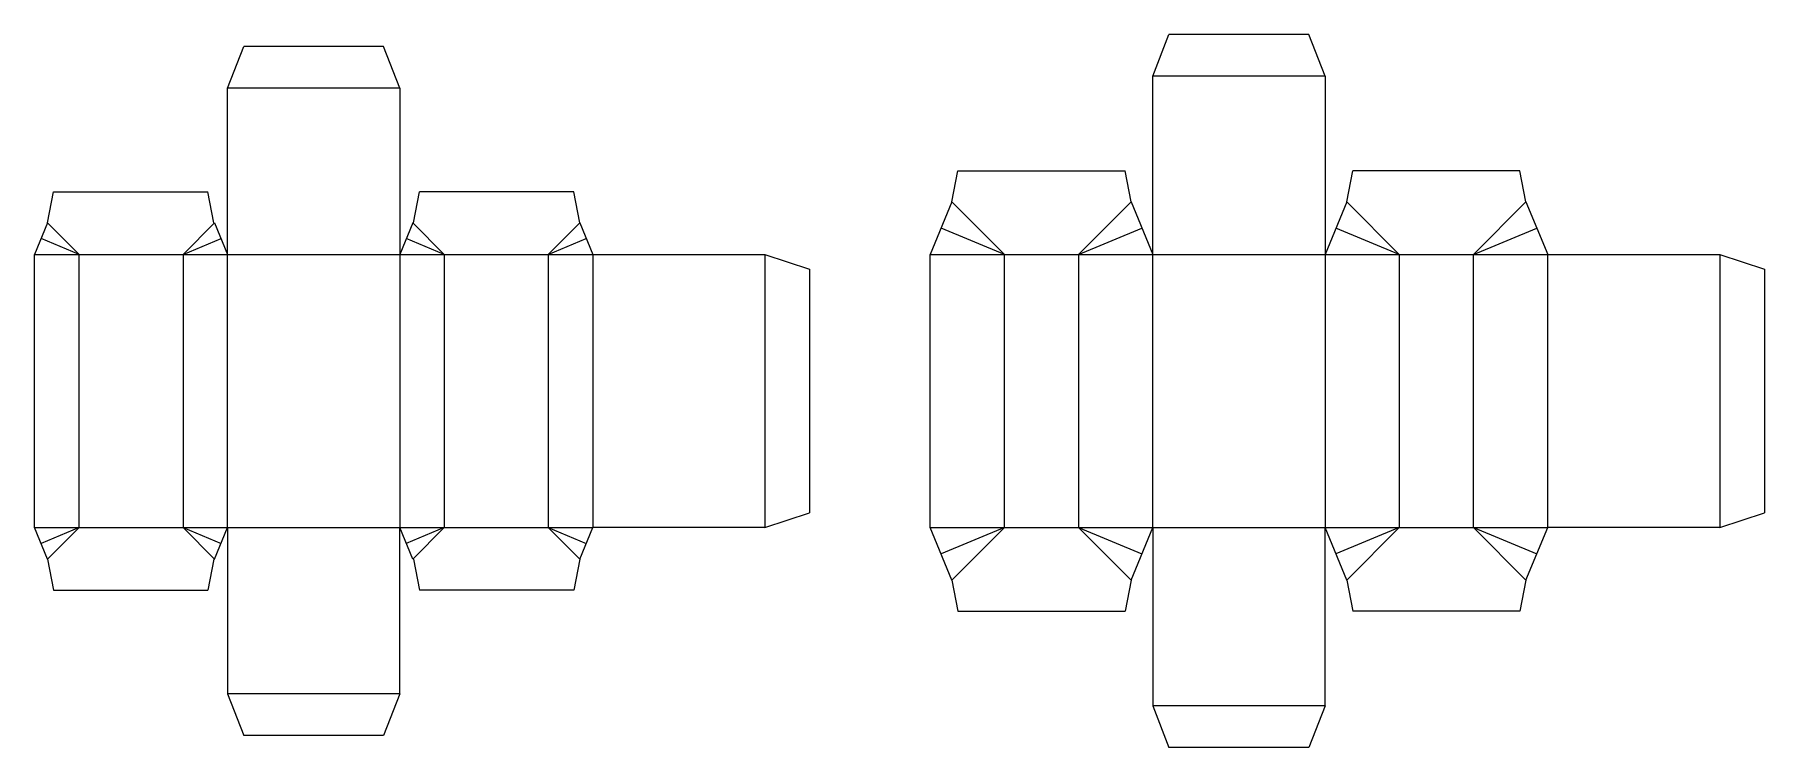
# Model space of a CAD drawing. Extents: x -191 to 391, y 294 to 534.
import ezdxf

# ---------------------------------------------------------------- set-up
doc = ezdxf.new("R2010")
doc.units = 0
doc.layers.get('0').update_dxf_attribs({"linetype": 'CONTINUOUS'})

msp = doc.modelspace()

# ---------------------------------------------------------------- linework, layer by layer
for p, q in [((-126.333474, 516.476549), (-120.898857, 530.476549)), ((-73.768092, 530.476549), (-120.898857, 530.476549)), ((-68.333474, 516.476549), (-73.768092, 530.476549)), ((185.315403, 520.476549), (190.750021, 534.476549)), ((237.880786, 534.476549), (190.750021, 534.476549)), ((243.315403, 520.476549), (237.880786, 534.476549)), ((243.315403, 520.476549), (185.315403, 520.476549)), ((185.315403, 460.476549), (185.315403, 520.476549)), ((243.315403, 520.476549), (243.315403, 460.476549)), ((-68.333474, 516.476549), (-126.333474, 516.476549)), ((-126.333474, 460.476549), (-126.333474, 516.476549)), ((-68.333474, 516.476549), (-68.333474, 460.476549)), ((117.637734, 478.154218), (119.650738, 488.654218)), ((119.650738, 488.654218), (175.980069, 488.654218)), ((177.993073, 478.154218), (175.980069, 488.654218)), ((250.637734, 478.154218), (252.650738, 488.654218)), ((308.980069, 488.654218), (252.650738, 488.654218)), ((310.993073, 478.154218), (308.980069, 488.654218)), ((-186.940076, 471.08315), (-184.927072, 481.58315)), ((-184.927072, 481.58315), (-132.95308, 481.58315)), ((-130.940076, 471.08315), (-132.95308, 481.58315)), ((-63.726872, 471.08315), (-61.713869, 481.58315)), ((-9.739876, 481.58315), (-61.713869, 481.58315)), ((-7.726872, 471.08315), (-9.739876, 481.58315)), ((117.637734, 478.154218), (110.315403, 460.476549)), ((135.315403, 460.476549), (117.637734, 478.154218)), ((160.315403, 460.476549), (177.993073, 478.154218)), ((177.993073, 478.154218), (185.315403, 460.476549)), ((250.637734, 478.154218), (243.315403, 460.476549)), ((268.315403, 460.476549), (250.637734, 478.154218)), ((293.315403, 460.476549), (310.993073, 478.154218)), ((310.993073, 478.154218), (318.315403, 460.476549)), ((-186.940076, 471.08315), (-191.333474, 460.476549)), ((-176.333474, 460.476549), (-186.940076, 471.08315)), ((-141.333474, 460.476549), (-130.726872, 471.08315)), ((-130.726872, 471.08315), (-126.333474, 460.476549)), ((-63.940076, 471.08315), (-68.333474, 460.476549)), ((-53.333474, 460.476549), (-63.940076, 471.08315)), ((-18.333474, 460.476549), (-7.726872, 471.08315)), ((-7.726872, 471.08315), (-3.333474, 460.476549)), ((135.315403, 460.476549), (113.976569, 469.315383)), ((160.315403, 460.476549), (181.654238, 469.315383)), ((268.315403, 460.476549), (246.976569, 469.315383)), ((293.315403, 460.476549), (314.654238, 469.315383)), ((-191.333474, 368.476549), (-191.333474, 460.476549)), ((-191.333474, 460.476549), (-3.333474, 460.476549)), ((-176.333474, 460.476549), (-189.136775, 465.77985)), ((-176.333474, 368.476549), (-176.333474, 460.476549)), ((-141.333474, 460.476549), (-128.530173, 465.77985)), ((-141.333474, 460.476549), (-141.333474, 368.476549)), ((-126.333474, 368.476549), (-126.333474, 460.476549)), ((-68.333474, 460.476549), (-68.333474, 368.476549)), ((-53.333474, 460.476549), (-66.136775, 465.77985)), ((-53.333474, 460.476549), (-53.333474, 368.476549)), ((-18.333474, 460.476549), (-5.530173, 465.77985)), ((-18.333474, 460.476549), (-18.333474, 368.476549)), ((-3.333474, 460.476549), (54.666526, 460.476549)), ((-3.333474, 460.476549), (-3.333474, 368.476549)), ((54.666526, 460.476549), (54.666526, 368.476549)), ((54.666526, 460.476549), (69.666526, 455.479516)), ((110.315403, 368.476549), (110.315403, 460.476549)), ((110.315403, 460.476549), (318.315403, 460.476549)), ((135.315403, 368.476549), (135.315403, 460.476549)), ((160.315403, 460.476549), (160.315403, 368.476549)), ((185.315403, 368.476549), (185.315403, 460.476549)), ((243.315403, 460.476549), (243.315403, 368.476549)), ((268.315403, 460.476549), (268.315403, 368.476549)), ((293.315403, 368.476549), (293.315403, 460.476549)), ((318.315403, 460.476549), (376.315403, 460.476549)), ((318.315403, 368.476549), (318.315403, 460.476549)), ((376.315403, 460.476549), (376.315403, 368.476549)), ((376.315403, 460.476549), (391.315403, 455.479516)), ((69.666526, 455.479516), (69.666526, 373.473581)), ((391.315403, 455.479516), (391.315403, 373.473581)), ((54.666526, 368.476549), (69.666526, 373.473581)), ((376.315403, 368.476549), (391.315403, 373.473581)), ((-186.940076, 357.869947), (-191.333474, 368.476549)), ((-191.333474, 368.476549), (-3.333474, 368.476549)), ((-176.333474, 368.476549), (-189.136775, 363.173248)), ((-176.333474, 368.476549), (-186.940076, 357.869947)), ((-141.333474, 368.476549), (-128.530173, 363.173248)), ((-141.333474, 368.476549), (-130.726872, 357.869947)), ((-130.726872, 357.869947), (-126.333474, 368.476549)), ((-126.333474, 368.476549), (-126.333474, 312.476549)), ((-63.940076, 357.869947), (-68.333474, 368.476549)), ((-68.333474, 312.476549), (-68.333474, 368.476549)), ((-53.333474, 368.476549), (-66.136775, 363.173248)), ((-53.333474, 368.476549), (-63.940076, 357.869947)), ((-18.333474, 368.476549), (-7.726872, 357.869947)), ((-18.333474, 368.476549), (-5.530173, 363.173248)), ((-7.726872, 357.869947), (-3.333474, 368.476549)), ((54.666526, 368.476549), (-3.333474, 368.476549)), ((117.637734, 350.798879), (110.315403, 368.476549)), ((110.315403, 368.476549), (318.315403, 368.476549)), ((135.315403, 368.476549), (113.976569, 359.637714)), ((135.315403, 368.476549), (117.637734, 350.798879)), ((160.315403, 368.476549), (177.993073, 350.798879)), ((160.315403, 368.476549), (181.654238, 359.637714)), ((177.993073, 350.798879), (185.315403, 368.476549)), ((185.315403, 368.476549), (185.315403, 308.476549)), ((243.315403, 308.476549), (243.315403, 368.476549)), ((250.637734, 350.798879), (243.315403, 368.476549)), ((268.315403, 368.476549), (246.976569, 359.637714)), ((268.315403, 368.476549), (250.637734, 350.798879)), ((293.315403, 368.476549), (310.993073, 350.798879)), ((293.315403, 368.476549), (314.654238, 359.637714)), ((310.993073, 350.798879), (318.315403, 368.476549)), ((376.315403, 368.476549), (318.315403, 368.476549)), ((-186.940076, 357.869947), (-184.927072, 347.369947)), ((-130.940076, 357.869947), (-132.95308, 347.369947)), ((-63.726872, 357.869947), (-61.713869, 347.369947)), ((-7.726872, 357.869947), (-9.739876, 347.369947)), ((117.637734, 350.798879), (119.650738, 340.298879)), ((177.993073, 350.798879), (175.980069, 340.298879)), ((250.637734, 350.798879), (252.650738, 340.298879)), ((310.993073, 350.798879), (308.980069, 340.298879)), ((-184.927072, 347.369947), (-132.95308, 347.369947)), ((-9.739876, 347.369947), (-61.713869, 347.369947)), ((119.650738, 340.298879), (175.980069, 340.298879)), ((308.980069, 340.298879), (252.650738, 340.298879)), ((-126.333474, 312.476549), (-120.898857, 298.476549)), ((-68.333474, 312.476549), (-126.333474, 312.476549)), ((-68.333474, 312.476549), (-73.768092, 298.476549)), ((243.315403, 308.476549), (185.315403, 308.476549)), ((185.315403, 308.476549), (190.750021, 294.476549)), ((243.315403, 308.476549), (237.880786, 294.476549)), ((-73.768092, 298.476549), (-120.898857, 298.476549)), ((237.880786, 294.476549), (190.750021, 294.476549))]:
    msp.add_line(p, q)

doc.saveas('drawing.dxf')
